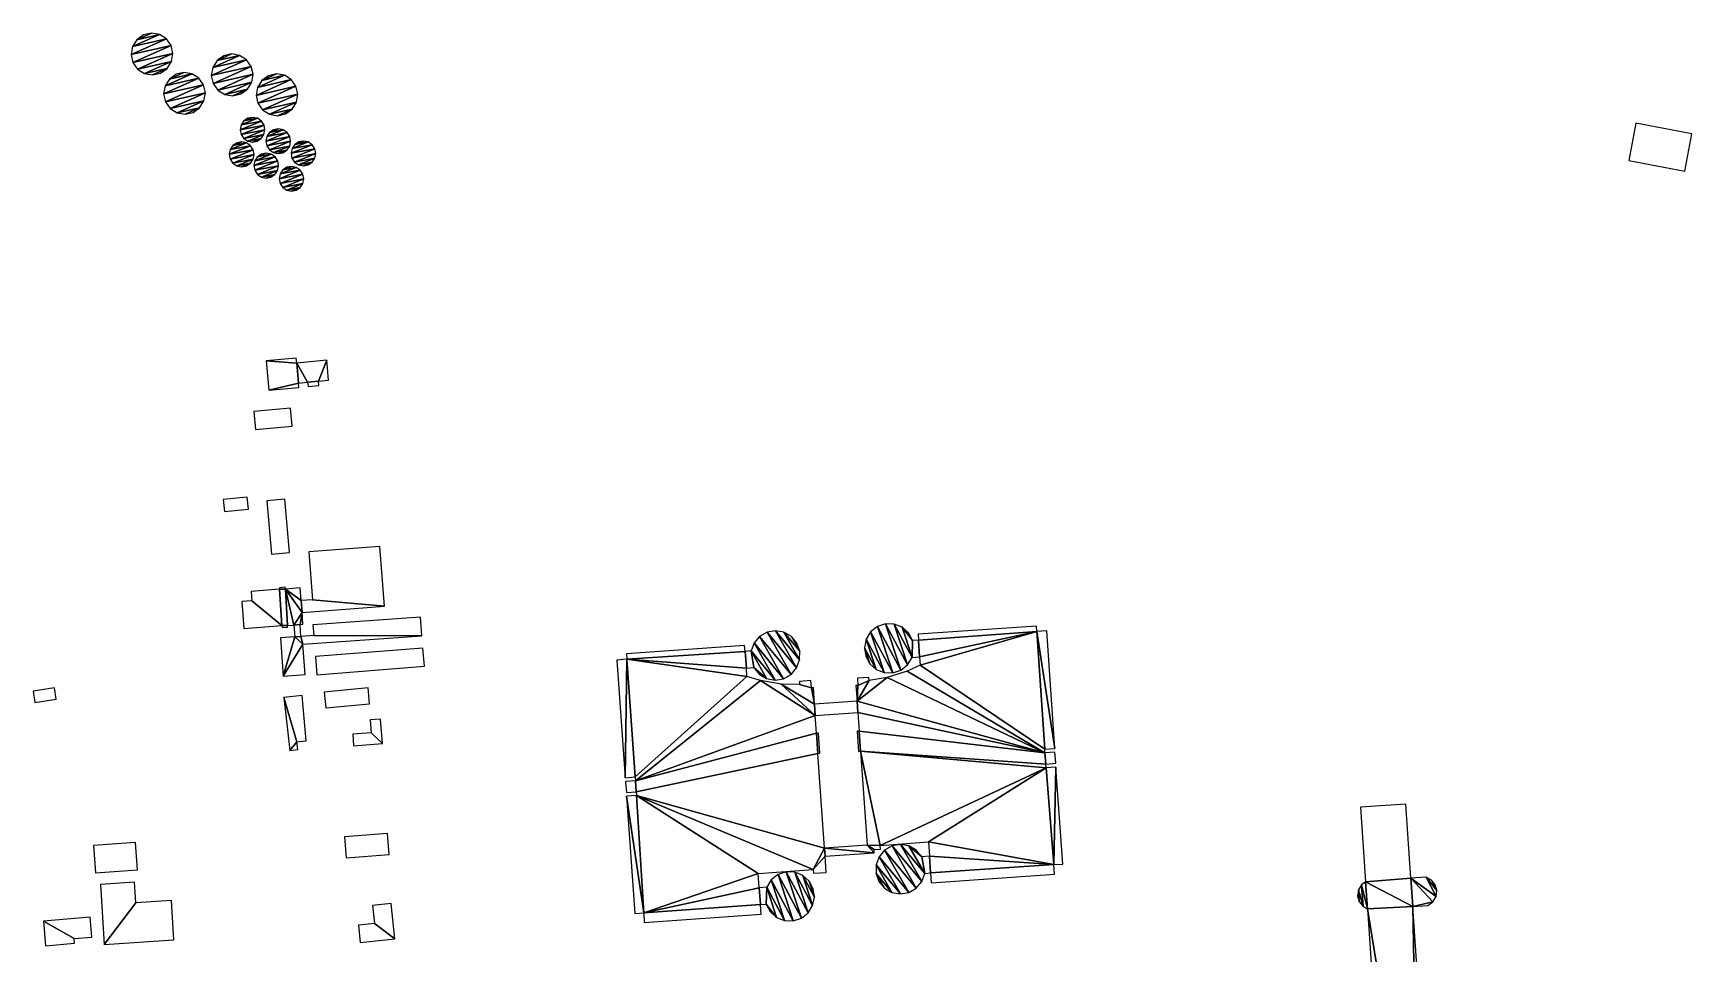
# Model space of a CAD drawing. Extents: x -4152 to 2523, y -9815 to 2776.
# Drawn here: x -4149 to -658, y -319 to 1618 of the extents above; entities that cross this region are included whole.
import ezdxf

# ---------------------------------------------------------------- set-up
doc = ezdxf.new("R2010")
doc.units = 0

msp = doc.modelspace()

# ---------------------------------------------------------------- linework, layer by layer
at = {"layer": 'mg_to_dxf', "color": 40}
for points in [[(-3942.97, 1572.71), (-3942.97, 1572.71), (-3868.84, 1605.77), (-3940.08, 1589.61)], [(-3942.97, 1572.71), (-3942.97, 1572.71), (-3858.94, 1591.78), (-3868.84, 1605.77)], [(-3940.08, 1589.61), (-3940.08, 1589.61), (-3883.34, 1614.91), (-3930.94, 1604.11)], [(-3940.08, 1589.61), (-3940.08, 1589.61), (-3868.84, 1605.77), (-3883.34, 1614.91)], [(-3930.94, 1604.11), (-3930.94, 1604.11), (-3900.23, 1617.8), (-3916.95, 1614.01)], [(-3930.94, 1604.11), (-3930.94, 1604.11), (-3883.34, 1614.91), (-3900.23, 1617.8)], [(-3939.18, 1556), (-3939.18, 1556), (-3858.94, 1591.78), (-3942.97, 1572.71)], [(-3939.18, 1556), (-3939.18, 1556), (-3855.14, 1575.07), (-3858.94, 1591.78)], [(-3929.28, 1542.01), (-3929.28, 1542.01), (-3855.14, 1575.07), (-3939.18, 1556)], [(-3929.28, 1542.01), (-3929.28, 1542.01), (-3858.04, 1558.17), (-3855.14, 1575.07)], [(-3771.27, 1545.87), (-3771.27, 1545.87), (-3714.53, 1571.18), (-3762.13, 1560.38)], [(-3771.27, 1545.87), (-3771.27, 1545.87), (-3700.03, 1562.04), (-3714.53, 1571.18)], [(-3762.13, 1560.38), (-3762.13, 1560.38), (-3731.42, 1574.07), (-3748.14, 1570.28)], [(-3762.13, 1560.38), (-3762.13, 1560.38), (-3714.53, 1571.18), (-3731.42, 1574.07)], [(-3914.77, 1532.87), (-3914.77, 1532.87), (-3858.04, 1558.17), (-3929.28, 1542.01)], [(-3914.77, 1532.87), (-3914.77, 1532.87), (-3867.17, 1543.67), (-3858.04, 1558.17)], [(-3897.88, 1529.98), (-3897.88, 1529.98), (-3867.17, 1543.67), (-3914.77, 1532.87)], [(-3897.88, 1529.98), (-3897.88, 1529.98), (-3881.16, 1533.77), (-3867.17, 1543.67)], [(-3774.16, 1528.98), (-3774.16, 1528.98), (-3700.03, 1562.04), (-3771.27, 1545.87)], [(-3774.16, 1528.98), (-3774.16, 1528.98), (-3690.13, 1548.05), (-3700.03, 1562.04)], [(-3770.37, 1512.26), (-3770.37, 1512.26), (-3690.13, 1548.05), (-3774.16, 1528.98)], [(-3770.37, 1512.26), (-3770.37, 1512.26), (-3686.33, 1531.33), (-3690.13, 1548.05)], [(-3874.53, 1489.96), (-3874.53, 1489.96), (-3800.39, 1523.02), (-3871.63, 1506.85)], [(-3874.53, 1489.96), (-3874.53, 1489.96), (-3790.49, 1509.03), (-3800.39, 1523.02)], [(-3870.73, 1473.24), (-3870.73, 1473.24), (-3790.49, 1509.03), (-3874.53, 1489.96)], [(-3871.63, 1506.85), (-3871.63, 1506.85), (-3814.89, 1532.16), (-3862.5, 1521.35)], [(-3871.63, 1506.85), (-3871.63, 1506.85), (-3800.39, 1523.02), (-3814.89, 1532.16)], [(-3870.73, 1473.24), (-3870.73, 1473.24), (-3786.7, 1492.31), (-3790.49, 1509.03)], [(-3862.5, 1521.35), (-3862.5, 1521.35), (-3831.79, 1535.05), (-3848.5, 1531.26)], [(-3862.5, 1521.35), (-3862.5, 1521.35), (-3814.89, 1532.16), (-3831.79, 1535.05)], [(-3760.47, 1498.27), (-3760.47, 1498.27), (-3686.33, 1531.33), (-3770.37, 1512.26)], [(-3760.47, 1498.27), (-3760.47, 1498.27), (-3689.23, 1514.44), (-3686.33, 1531.33)], [(-3745.96, 1489.14), (-3745.96, 1489.14), (-3689.23, 1514.44), (-3760.47, 1498.27)], [(-3745.96, 1489.14), (-3745.96, 1489.14), (-3698.36, 1499.94), (-3689.23, 1514.44)], [(-3680.02, 1486.99), (-3680.02, 1486.99), (-3605.89, 1520.05), (-3677.13, 1503.88)], [(-3680.02, 1486.99), (-3680.02, 1486.99), (-3595.99, 1506.06), (-3605.89, 1520.05)], [(-3676.23, 1470.27), (-3676.23, 1470.27), (-3595.99, 1506.06), (-3680.02, 1486.99)], [(-3677.13, 1503.88), (-3677.13, 1503.88), (-3620.39, 1529.18), (-3667.99, 1518.38)], [(-3677.13, 1503.88), (-3677.13, 1503.88), (-3605.89, 1520.05), (-3620.39, 1529.18)], [(-3676.23, 1470.27), (-3676.23, 1470.27), (-3592.2, 1489.34), (-3595.99, 1506.06)], [(-3667.99, 1518.38), (-3667.99, 1518.38), (-3637.29, 1532.08), (-3654, 1528.28)], [(-3667.99, 1518.38), (-3667.99, 1518.38), (-3620.39, 1529.18), (-3637.29, 1532.08)], [(-3860.83, 1459.25), (-3860.83, 1459.25), (-3786.7, 1492.31), (-3870.73, 1473.24)], [(-3860.83, 1459.25), (-3860.83, 1459.25), (-3789.59, 1475.42), (-3786.7, 1492.31)], [(-3846.33, 1450.11), (-3846.33, 1450.11), (-3789.59, 1475.42), (-3860.83, 1459.25)], [(-3846.33, 1450.11), (-3846.33, 1450.11), (-3798.73, 1460.92), (-3789.59, 1475.42)], [(-3729.07, 1486.24), (-3729.07, 1486.24), (-3698.36, 1499.94), (-3745.96, 1489.14)], [(-3729.07, 1486.24), (-3729.07, 1486.24), (-3712.35, 1490.04), (-3698.36, 1499.94)], [(-3666.33, 1456.28), (-3666.33, 1456.28), (-3592.2, 1489.34), (-3676.23, 1470.27)], [(-3666.33, 1456.28), (-3666.33, 1456.28), (-3595.09, 1472.45), (-3592.2, 1489.34)], [(-3651.83, 1447.14), (-3651.83, 1447.14), (-3595.09, 1472.45), (-3666.33, 1456.28)], [(-3651.83, 1447.14), (-3651.83, 1447.14), (-3604.23, 1457.94), (-3595.09, 1472.45)], [(-3829.44, 1447.22), (-3829.44, 1447.22), (-3798.73, 1460.92), (-3846.33, 1450.11)], [(-3829.44, 1447.22), (-3829.44, 1447.22), (-3812.72, 1451.01), (-3798.73, 1460.92)], [(-3713.51, 1414.82), (-3713.51, 1414.82), (-3668.88, 1432.99), (-3711.46, 1424.79)], [(-3713.51, 1414.82), (-3713.51, 1414.82), (-3663.28, 1424.5), (-3668.88, 1432.99)], [(-3711.46, 1424.79), (-3711.46, 1424.79), (-3677.31, 1438.7), (-3705.76, 1433.22)], [(-3711.46, 1424.79), (-3711.46, 1424.79), (-3668.88, 1432.99), (-3677.31, 1438.7)], [(-3705.76, 1433.22), (-3705.76, 1433.22), (-3687.28, 1440.74), (-3697.27, 1438.82)], [(-3705.76, 1433.22), (-3705.76, 1433.22), (-3677.31, 1438.7), (-3687.28, 1440.74)], [(-3634.93, 1444.25), (-3634.93, 1444.25), (-3604.23, 1457.94), (-3651.83, 1447.14)], [(-3634.93, 1444.25), (-3634.93, 1444.25), (-3618.22, 1448.04), (-3604.23, 1457.94)], [(-3711.58, 1404.83), (-3711.58, 1404.83), (-3663.28, 1424.5), (-3713.51, 1414.82)], [(-3711.58, 1404.83), (-3711.58, 1404.83), (-3661.36, 1414.51), (-3663.28, 1424.5)], [(-3705.98, 1396.34), (-3705.98, 1396.34), (-3661.36, 1414.51), (-3711.58, 1404.83)], [(-3705.98, 1396.34), (-3705.98, 1396.34), (-3663.4, 1404.54), (-3661.36, 1414.51)], [(-3697.56, 1390.64), (-3697.56, 1390.64), (-3663.4, 1404.54), (-3705.98, 1396.34)], [(-3697.56, 1390.64), (-3697.56, 1390.64), (-3669.11, 1396.12), (-3663.4, 1404.54)], [(-3659.38, 1390.73), (-3659.38, 1390.73), (-3614.75, 1408.9), (-3657.33, 1400.7)], [(-3659.38, 1390.73), (-3659.38, 1390.73), (-3609.15, 1400.41), (-3614.75, 1408.9)], [(-3657.45, 1380.74), (-3657.45, 1380.74), (-3609.15, 1400.41), (-3659.38, 1390.73)], [(-3657.45, 1380.74), (-3657.45, 1380.74), (-3607.22, 1390.42), (-3609.15, 1400.41)], [(-3657.33, 1400.7), (-3657.33, 1400.7), (-3623.18, 1414.6), (-3651.63, 1409.12)], [(-3657.33, 1400.7), (-3657.33, 1400.7), (-3614.75, 1408.9), (-3623.18, 1414.6)], [(-3651.63, 1409.12), (-3651.63, 1409.12), (-3633.14, 1416.65), (-3643.13, 1414.72)], [(-3651.63, 1409.12), (-3651.63, 1409.12), (-3623.18, 1414.6), (-3633.14, 1416.65)], [(-791.15, 1349.79), (-673.2, 1327.68), (-658.46, 1406.31), (-776.28, 1428.4)], [(-3736.34, 1363), (-3736.34, 1363), (-3691.71, 1381.17), (-3734.29, 1372.97)], [(-3736.34, 1363), (-3736.34, 1363), (-3686.11, 1372.68), (-3691.71, 1381.17)], [(-3734.41, 1353.01), (-3734.41, 1353.01), (-3686.11, 1372.68), (-3736.34, 1363)], [(-3734.41, 1353.01), (-3734.41, 1353.01), (-3684.18, 1362.69), (-3686.11, 1372.68)], [(-3728.81, 1344.52), (-3728.81, 1344.52), (-3684.18, 1362.69), (-3734.41, 1353.01)], [(-3734.29, 1372.97), (-3734.29, 1372.97), (-3700.14, 1386.88), (-3728.59, 1381.4)], [(-3734.29, 1372.97), (-3734.29, 1372.97), (-3691.71, 1381.17), (-3700.14, 1386.88)], [(-3728.81, 1344.52), (-3728.81, 1344.52), (-3686.23, 1352.72), (-3684.18, 1362.69)], [(-3728.59, 1381.4), (-3728.59, 1381.4), (-3710.1, 1388.92), (-3720.09, 1387)], [(-3728.59, 1381.4), (-3728.59, 1381.4), (-3700.14, 1386.88), (-3710.1, 1388.92)], [(-3687.59, 1388.59), (-3687.59, 1388.59), (-3669.11, 1396.12), (-3697.56, 1390.64)], [(-3687.59, 1388.59), (-3687.59, 1388.59), (-3677.6, 1390.52), (-3669.11, 1396.12)], [(-3682.7, 1349.28), (-3682.7, 1349.28), (-3648.55, 1363.19), (-3677, 1357.7)], [(-3682.7, 1349.28), (-3682.7, 1349.28), (-3640.12, 1357.48), (-3648.55, 1363.19)], [(-3677, 1357.7), (-3677, 1357.7), (-3658.52, 1365.23), (-3668.51, 1363.31)], [(-3677, 1357.7), (-3677, 1357.7), (-3648.55, 1363.19), (-3658.52, 1365.23)], [(-3651.85, 1372.24), (-3651.85, 1372.24), (-3607.22, 1390.42), (-3657.45, 1380.74)], [(-3651.85, 1372.24), (-3651.85, 1372.24), (-3609.27, 1380.45), (-3607.22, 1390.42)], [(-3643.42, 1366.54), (-3643.42, 1366.54), (-3609.27, 1380.45), (-3651.85, 1372.24)], [(-3643.42, 1366.54), (-3643.42, 1366.54), (-3614.97, 1372.02), (-3609.27, 1380.45)], [(-3633.46, 1364.5), (-3633.46, 1364.5), (-3614.97, 1372.02), (-3643.42, 1366.54)], [(-3633.46, 1364.5), (-3633.46, 1364.5), (-3623.47, 1366.42), (-3614.97, 1372.02)], [(-3606.38, 1365.08), (-3606.38, 1365.08), (-3561.76, 1383.26), (-3604.34, 1375.05)], [(-3606.38, 1365.08), (-3606.38, 1365.08), (-3556.15, 1374.76), (-3561.76, 1383.26)], [(-3604.46, 1355.09), (-3604.46, 1355.09), (-3556.15, 1374.76), (-3606.38, 1365.08)], [(-3604.46, 1355.09), (-3604.46, 1355.09), (-3554.23, 1364.77), (-3556.15, 1374.76)], [(-3598.86, 1346.6), (-3598.86, 1346.6), (-3554.23, 1364.77), (-3604.46, 1355.09)], [(-3604.34, 1375.05), (-3604.34, 1375.05), (-3570.18, 1388.96), (-3598.63, 1383.48)], [(-3604.34, 1375.05), (-3604.34, 1375.05), (-3561.76, 1383.26), (-3570.18, 1388.96)], [(-3598.86, 1346.6), (-3598.86, 1346.6), (-3556.27, 1354.8), (-3554.23, 1364.77)], [(-3598.63, 1383.48), (-3598.63, 1383.48), (-3580.15, 1391), (-3590.14, 1389.08)], [(-3598.63, 1383.48), (-3598.63, 1383.48), (-3570.18, 1388.96), (-3580.15, 1391)], [(-3720.38, 1338.82), (-3720.38, 1338.82), (-3686.23, 1352.72), (-3728.81, 1344.52)], [(-3720.38, 1338.82), (-3720.38, 1338.82), (-3691.93, 1344.3), (-3686.23, 1352.72)], [(-3710.42, 1336.77), (-3710.42, 1336.77), (-3691.93, 1344.3), (-3720.38, 1338.82)], [(-3710.42, 1336.77), (-3710.42, 1336.77), (-3700.43, 1338.7), (-3691.93, 1344.3)], [(-3684.75, 1339.31), (-3684.75, 1339.31), (-3640.12, 1357.48), (-3682.7, 1349.28)], [(-3684.75, 1339.31), (-3684.75, 1339.31), (-3634.52, 1348.99), (-3640.12, 1357.48)], [(-3682.82, 1329.32), (-3682.82, 1329.32), (-3634.52, 1348.99), (-3684.75, 1339.31)], [(-3682.82, 1329.32), (-3682.82, 1329.32), (-3632.6, 1339), (-3634.52, 1348.99)], [(-3677.22, 1320.83), (-3677.22, 1320.83), (-3632.6, 1339), (-3682.82, 1329.32)], [(-3677.22, 1320.83), (-3677.22, 1320.83), (-3634.64, 1329.03), (-3632.6, 1339)], [(-3668.8, 1315.12), (-3668.8, 1315.12), (-3634.64, 1329.03), (-3677.22, 1320.83)], [(-3668.8, 1315.12), (-3668.8, 1315.12), (-3640.34, 1320.61), (-3634.64, 1329.03)], [(-3631.48, 1311.72), (-3631.48, 1311.72), (-3586.86, 1329.89), (-3629.44, 1321.69)], [(-3631.48, 1311.72), (-3631.48, 1311.72), (-3581.26, 1321.4), (-3586.86, 1329.89)], [(-3629.44, 1321.69), (-3629.44, 1321.69), (-3595.28, 1335.6), (-3623.74, 1330.12)], [(-3629.44, 1321.69), (-3629.44, 1321.69), (-3586.86, 1329.89), (-3595.28, 1335.6)], [(-3623.74, 1330.12), (-3623.74, 1330.12), (-3605.25, 1337.64), (-3615.24, 1335.72)], [(-3623.74, 1330.12), (-3623.74, 1330.12), (-3595.28, 1335.6), (-3605.25, 1337.64)], [(-3590.43, 1340.9), (-3590.43, 1340.9), (-3556.27, 1354.8), (-3598.86, 1346.6)], [(-3590.43, 1340.9), (-3590.43, 1340.9), (-3561.98, 1346.38), (-3556.27, 1354.8)], [(-3580.46, 1338.85), (-3580.46, 1338.85), (-3561.98, 1346.38), (-3590.43, 1340.9)], [(-3580.46, 1338.85), (-3580.46, 1338.85), (-3570.47, 1340.78), (-3561.98, 1346.38)], [(-3658.83, 1313.08), (-3658.83, 1313.08), (-3640.34, 1320.61), (-3668.8, 1315.12)], [(-3658.83, 1313.08), (-3658.83, 1313.08), (-3648.84, 1315), (-3640.34, 1320.61)], [(-3629.56, 1301.73), (-3629.56, 1301.73), (-3581.26, 1321.4), (-3631.48, 1311.72)], [(-3629.56, 1301.73), (-3629.56, 1301.73), (-3579.33, 1311.41), (-3581.26, 1321.4)], [(-3623.96, 1293.24), (-3623.96, 1293.24), (-3579.33, 1311.41), (-3629.56, 1301.73)], [(-3623.96, 1293.24), (-3623.96, 1293.24), (-3581.38, 1301.44), (-3579.33, 1311.41)], [(-3615.53, 1287.54), (-3615.53, 1287.54), (-3581.38, 1301.44), (-3623.96, 1293.24)], [(-3615.53, 1287.54), (-3615.53, 1287.54), (-3587.08, 1293.02), (-3581.38, 1301.44)], [(-3605.56, 1285.49), (-3605.56, 1285.49), (-3587.08, 1293.02), (-3615.53, 1287.54)], [(-3605.56, 1285.49), (-3605.56, 1285.49), (-3595.57, 1287.42), (-3587.08, 1293.02)], [(-3594.38, 923.93), (-3595.36, 934.39), (-3659.01, 928.4)], [(-3590.59, 881.74), (-3594.38, 923.93), (-3659.01, 928.4), (-3653.22, 866.81)], [(-3531.3, 929.87), (-3594.38, 923.93), (-3571.42, 883.54), (-3548.71, 885.55)], [(-3594.38, 923.93), (-3590.59, 881.74), (-3571.42, 883.54)], [(-3548.71, 885.55), (-3527.32, 887.56), (-3531.3, 929.87)], [(-3653.22, 866.81), (-3589.74, 872.72), (-3590.59, 881.74)], [(-3571.42, 883.54), (-3570.56, 874.39), (-3547.86, 876.53), (-3548.71, 885.55)], [(-3681.21, 783.9), (-3603.76, 790.96), (-3607.22, 828.95), (-3684.67, 821.89)], [(-3748.91, 636.92), (-3746.52, 611.63), (-3696.07, 616.4), (-3698.49, 641.96)], [(-3647.31, 521.8), (-3609.31, 525.2), (-3619.37, 637.49), (-3657.37, 634.09)], [(-3409.75, 412.33), (-3419.47, 538.04), (-3568.69, 526.5), (-3560.93, 426.11)], [(-3689.06, 423.79), (-3709.8, 422.19), (-3705.44, 365.74), (-3625.58, 371.91)], [(-3625.58, 371.91), (-3630.54, 448.29), (-3690.59, 443.65), (-3689.06, 423.79)], [(-3618.33, 448.38), (-3618.63, 452.25), (-3630.77, 451.32), (-3630.54, 448.29)], [(-3618.33, 448.38), (-3630.54, 448.29), (-3625.58, 371.91), (-3613.96, 371.74)], [(-3584.96, 424.25), (-3587.02, 450.81), (-3618.33, 448.38)], [(-3618.33, 448.38), (-3618.33, 448.38), (-3583.15, 398.92), (-3584.96, 424.25)], [(-3600.34, 372.79), (-3600.34, 372.79), (-3583.15, 398.92), (-3618.33, 448.38)], [(-3613.96, 371.74), (-3600.34, 372.79), (-3618.33, 448.38)], [(-3560.93, 426.11), (-3584.96, 424.25), (-3583.15, 398.92), (-3409.75, 412.33)], [(-3600.34, 372.79), (-3600.34, 372.79), (-3587.42, 373.79), (-3583.15, 398.92)], [(-3587.42, 373.79), (-3581.25, 374.27), (-3583.15, 398.92)], [(-3330.83, 350.17), (-3333.65, 389.61), (-3560.33, 373.4), (-3558.69, 350.44)], [(-3330.83, 350.17), (-3333.65, 389.61), (-3560.33, 373.4), (-3558.69, 350.44)], [(-3625.58, 371.91), (-3625.23, 367.49), (-3613.7, 368.38), (-3613.96, 371.74)], [(-3600.34, 372.79), (-3598.56, 347.82), (-3585.61, 348.51), (-3587.42, 373.79)], [(-3558.69, 350.44), (-3585.61, 348.51), (-3581.56, 332.25), (-3330.83, 350.17)], [(-3558.69, 350.44), (-3585.61, 348.51), (-3581.56, 332.25), (-3330.83, 350.17)], [(-2620.35, 349.01), (-2620.35, 349.01), (-2554.2, 268.76), (-2604.64, 357.9)], [(-2604.64, 357.9), (-2604.64, 357.9), (-2542.47, 282.49), (-2586.82, 360.88)], [(-2604.64, 357.9), (-2604.64, 357.9), (-2554.2, 268.76), (-2542.47, 282.49)], [(-2586.82, 360.88), (-2586.82, 360.88), (-2536.15, 299.41), (-2569.07, 357.59)], [(-2586.82, 360.88), (-2586.82, 360.88), (-2542.47, 282.49), (-2536.15, 299.41)], [(-2569.07, 357.59), (-2569.07, 357.59), (-2535.99, 317.47), (-2553.51, 348.42)], [(-2569.07, 357.59), (-2569.07, 357.59), (-2536.15, 299.41), (-2535.99, 317.47)], [(-2358.08, 272.83), (-2358.08, 272.83), (-2386.66, 358.25), (-2396.09, 342.85)], [(-2339.99, 272.37), (-2339.99, 272.37), (-2372.52, 369.49), (-2386.66, 358.25)], [(-2339.99, 272.37), (-2339.99, 272.37), (-2386.66, 358.25), (-2358.08, 272.83)], [(-2322.9, 278.09), (-2322.9, 278.09), (-2355.4, 375.22), (-2372.52, 369.49)], [(-2322.9, 278.09), (-2322.9, 278.09), (-2372.52, 369.49), (-2339.99, 272.37)], [(-2308.77, 289.33), (-2308.77, 289.33), (-2355.4, 375.22), (-2322.9, 278.09)], [(-2308.77, 289.33), (-2308.77, 289.33), (-2337.34, 374.75), (-2355.4, 375.22)], [(-2299.33, 304.73), (-2299.33, 304.73), (-2337.34, 374.75), (-2308.77, 289.33)], [(-2299.33, 304.73), (-2299.33, 304.73), (-2320.54, 368.13), (-2337.34, 374.75)], [(-2298.4, 340.29), (-2298.4, 340.29), (-2320.54, 368.13), (-2299.33, 304.73)], [(-2298.4, 340.29), (-2298.4, 340.29), (-2307.02, 356.16), (-2320.54, 368.13)], [(-2037.08, 359.13), (-2037.88, 370.64), (-2286.72, 353.24), (-2286.05, 341.04)], [(-2037.08, 359.13), (-2286.05, 341.04), (-2283.83, 305.96)], [(-2037.08, 359.13), (-2283.83, 305.96), (-2282.17, 288.1)], [(-2282.17, 288.1), (-2282.17, 288.1), (-2020.25, 111.53), (-2037.08, 359.13)], [(-2037.08, 359.13), (-2037.08, 359.13), (-1999.32, 112.99), (-2016.14, 360.59)], [(-2020.25, 111.53), (-2020.25, 111.53), (-1999.32, 112.99), (-2037.08, 359.13)], [(-3598.56, 347.82), (-3598.56, 347.82), (-3628.62, 345.67), (-3622.88, 265.37)], [(-3598.56, 347.82), (-3598.56, 347.82), (-3622.88, 265.37), (-3581.56, 332.25)], [(-3581.56, 332.25), (-3581.56, 332.25), (-3622.88, 265.37), (-3577.01, 268.65)], [(-3598.56, 347.82), (-3581.56, 332.25), (-3585.61, 348.51)], [(-3598.56, 347.82), (-3581.56, 332.25), (-3585.61, 348.51)], [(-3555.01, 306.42), (-3551.95, 268.06), (-3325.71, 286.08), (-3328.77, 324.45)], [(-2650.74, 317.38), (-2651.77, 329.55), (-2900.61, 312.15), (-2899.81, 300.64)], [(-2648.06, 282.33), (-2650.74, 317.38), (-2899.81, 300.64)], [(-2648.06, 282.33), (-2632.53, 283.27), (-2638.41, 318.36), (-2650.74, 317.38)], [(-2638.41, 318.36), (-2638.41, 318.36), (-2587.77, 256.88), (-2632.08, 335.27)], [(-2638.41, 318.36), (-2638.41, 318.36), (-2605.49, 260.17), (-2587.77, 256.88)], [(-2632.53, 283.27), (-2632.53, 283.27), (-2605.49, 260.17), (-2638.41, 318.36)], [(-2632.08, 335.27), (-2632.08, 335.27), (-2569.92, 259.86), (-2620.35, 349.01)], [(-2632.08, 335.27), (-2632.08, 335.27), (-2587.77, 256.88), (-2569.92, 259.86)], [(-2620.35, 349.01), (-2620.35, 349.01), (-2569.92, 259.86), (-2554.2, 268.76)], [(-2553.51, 348.42), (-2553.51, 348.42), (-2535.99, 317.47), (-2542.02, 334.49)], [(-2374.88, 279.45), (-2374.88, 279.45), (-2396.09, 342.85), (-2399.69, 325.15)], [(-2388.41, 291.42), (-2388.41, 291.42), (-2399.69, 325.15), (-2397.02, 307.29)], [(-2374.88, 279.45), (-2374.88, 279.45), (-2399.69, 325.15), (-2388.41, 291.42)], [(-2358.08, 272.83), (-2358.08, 272.83), (-2396.09, 342.85), (-2374.88, 279.45)], [(-2286.05, 341.04), (-2298.4, 340.29), (-2299.33, 304.73), (-2283.83, 305.96)], [(-2902.94, 51.65), (-2902.94, 51.65), (-2899.81, 300.64), (-2920.74, 299.18)], [(-2882.01, 53.11), (-2882.01, 53.11), (-2899.81, 300.64), (-2902.94, 51.65)], [(-2647.22, 264.41), (-2647.22, 264.41), (-2899.81, 300.64), (-2882.01, 53.11)], [(-2647.22, 264.41), (-2647.22, 264.41), (-2648.06, 282.33), (-2899.81, 300.64)], [(-2632.53, 283.27), (-2632.53, 283.27), (-2621.05, 269.34), (-2605.49, 260.17)], [(-2019.71, 103.8), (-2020.25, 111.53), (-2282.17, 288.1), (-2309.6, 275.77)], [(-2618.34, 256.02), (-2647.22, 264.41), (-2882.01, 53.11), (-2881.47, 45.38)], [(-2881.47, 45.38), (-2881.47, 45.38), (-2503.09, 182.58), (-2618.34, 256.02)], [(-2503.09, 182.58), (-2503.09, 182.58), (-2574.65, 248.66), (-2618.34, 256.02)], [(-2511.35, 240.66), (-2536.17, 247.72), (-2574.65, 248.66), (-2504.74, 206.62)], [(-2503.09, 182.58), (-2503.09, 182.58), (-2504.74, 206.62), (-2574.65, 248.66)], [(-2511.35, 240.66), (-2512.54, 255.93), (-2536.63, 254.24), (-2536.17, 247.72)], [(-2413.4, 245.67), (-2417.69, 245.8), (-2415.34, 212.81)], [(-2019.71, 103.8), (-2019.71, 103.8), (-2351.83, 262.4), (-2415.34, 212.81)], [(-2415.34, 212.81), (-2415.34, 212.81), (-2351.83, 262.4), (-2389.81, 256.11)], [(-2415.34, 212.81), (-2415.34, 212.81), (-2389.81, 256.11), (-2413.4, 245.67)], [(-2389.81, 256.11), (-2390.26, 262.63), (-2414.35, 260.95), (-2413.4, 245.67)], [(-2019.71, 103.8), (-2309.6, 275.77), (-2351.83, 262.4)], [(-4145.49, 209.94), (-4100.54, 216.66), (-4104.13, 240.71), (-4149.09, 233.99)], [(-3593.99, 126.99), (-3574.75, 129.17), (-3582.87, 224.45), (-3621.51, 220.05)], [(-3621.51, 220.05), (-3608.9, 109.12), (-3593.99, 126.99)], [(-3533.39, 198.41), (-3441.23, 207.07), (-3444.35, 240.35), (-3536.51, 231.69)], [(-2504.74, 206.62), (-2507.12, 241.39), (-2511.35, 240.66)], [(-2415.34, 212.81), (-2504.74, 206.62), (-2503.09, 182.58), (-2413.63, 188.77)], [(-2019.71, 103.8), (-2415.34, 212.81), (-2413.63, 188.77)], [(-3413.82, 123.58), (-3417.89, 175), (-3440.03, 173.25), (-3437.88, 146.18)], [(-2500.51, 145.07), (-2503.09, 182.58), (-2881.47, 45.38)], [(-2019.71, 103.8), (-2413.63, 188.77), (-2410.84, 149.5)], [(-3437.88, 146.18), (-3476.59, 143.11), (-3474.66, 118.76), (-3413.82, 123.58)], [(-2881.47, 45.38), (-2879.83, 22.01), (-2497.55, 102.78), (-2500.51, 145.07)], [(-2497.55, 102.78), (-2493.27, 103.08), (-2496.22, 145.37), (-2500.51, 145.07)], [(-2410.84, 149.5), (-2415.12, 149.2), (-2412.17, 106.91), (-2407.88, 107.21)], [(-2410.84, 149.5), (-2407.88, 107.21), (-2018.08, 80.43), (-2019.71, 103.8)], [(-3608.9, 109.12), (-3592.17, 111.03), (-3593.99, 126.99)], [(-2407.88, 107.21), (-2407.88, 107.21), (-2017.52, 72.41), (-2018.08, 80.43)], [(-2366.76, -90.71), (-2366.76, -90.71), (-2017.52, 72.41), (-2407.88, 107.21)], [(-2407.88, 107.21), (-2394.04, -90.59), (-2366.76, -90.71)], [(-2018.08, 80.43), (-1997.14, 81.89), (-1998.78, 105.26), (-2019.71, 103.8)], [(-2483.55, -96.84), (-2497.55, 102.78), (-2879.83, 22.01), (-2879.27, 14)], [(-2366.76, -90.71), (-2366.76, -90.71), (-2265.08, -83.6), (-2017.52, 72.41)], [(-2265.08, -83.6), (-2265.08, -83.6), (-2001.39, -131.28), (-2017.52, 72.41)], [(-2001.39, -131.28), (-2001.39, -131.28), (-1996.58, 73.88), (-2017.52, 72.41)], [(-2001.39, -131.28), (-2001.39, -131.28), (-1982.35, -129.95), (-1996.58, 73.88)], [(-2881.47, 45.38), (-2902.4, 43.92), (-2900.77, 20.55), (-2879.83, 22.01)], [(-2879.27, 14), (-2879.27, 14), (-2900.21, 12.53), (-2863.9, -232.64)], [(-2863.9, -232.64), (-2863.9, -232.64), (-2900.21, 12.53), (-2882.95, -233.97)], [(-2623.27, -149.69), (-2623.27, -149.69), (-2879.27, 14), (-2863.9, -232.64)], [(-2879.27, 14), (-2879.27, 14), (-2507.74, -141.61), (-2483.55, -96.84)], [(-2879.27, 14), (-2879.27, 14), (-2623.27, -149.69), (-2507.74, -141.61)], [(-1249.83, -159.5), (-1260.38, -3.93), (-1355.7, -10.39), (-1345.06, -167.33)], [(-3490.39, -116.75), (-3400.23, -109.79), (-3403.64, -65.53), (-3493.81, -72.48)], [(-3929.28, -142.13), (-3933.41, -84.48), (-4022.18, -90.84), (-4018.06, -148.48)], [(-2483.55, -96.84), (-2483.55, -96.84), (-2507.74, -141.61), (-2482.42, -113.6)], [(-2483.55, -96.84), (-2483.55, -96.84), (-2379, -106.14), (-2394.04, -90.59)], [(-2482.42, -113.6), (-2482.42, -113.6), (-2379, -106.14), (-2483.55, -96.84)], [(-2394.04, -90.59), (-2394.04, -90.59), (-2379, -106.14), (-2379.46, -99.54)], [(-2394.04, -90.59), (-2379.46, -99.54), (-2366.2, -98.62), (-2366.76, -90.71)], [(-2306.29, -189.63), (-2306.29, -189.63), (-2357.35, -100.85), (-2368.98, -114.66)], [(-2290.63, -180.63), (-2290.63, -180.63), (-2341.69, -91.84), (-2357.35, -100.85)], [(-2290.63, -180.63), (-2290.63, -180.63), (-2357.35, -100.85), (-2306.29, -189.63)], [(-2279, -166.81), (-2279, -166.81), (-2323.9, -88.74), (-2341.69, -91.84)], [(-2279, -166.81), (-2279, -166.81), (-2341.69, -91.84), (-2290.63, -180.63)], [(-2272.8, -149.85), (-2272.8, -149.85), (-2323.9, -88.74), (-2279, -166.81)], [(-2272.8, -149.85), (-2272.8, -149.85), (-2306.12, -91.9), (-2323.9, -88.74)], [(-2278.91, -114.81), (-2278.91, -114.81), (-2306.12, -91.9), (-2272.8, -149.85)], [(-2278.91, -114.81), (-2278.91, -114.81), (-2290.5, -100.96), (-2306.12, -91.9)], [(-2265.08, -83.6), (-2263.12, -113.76), (-2001.39, -131.28)], [(-2507.74, -141.61), (-2507.19, -149.52), (-2480.04, -147.62), (-2482.42, -113.6)], [(-2341.86, -189.57), (-2341.86, -189.57), (-2375.19, -131.62), (-2375.22, -149.68)], [(-2324.08, -192.74), (-2324.08, -192.74), (-2368.98, -114.66), (-2375.19, -131.62)], [(-2324.08, -192.74), (-2324.08, -192.74), (-2375.19, -131.62), (-2341.86, -189.57)], [(-2306.29, -189.63), (-2306.29, -189.63), (-2368.98, -114.66), (-2324.08, -192.74)], [(-2263.12, -113.76), (-2278.91, -114.81), (-2272.8, -149.85), (-2260.47, -148.79)], [(-2263.12, -113.76), (-2260.47, -148.79), (-2001.39, -131.28)], [(-2260.47, -148.79), (-2259.07, -169.57), (-1999.48, -151.42), (-2001.39, -131.28)], [(-3933.13, -211.3), (-3935.78, -168.38), (-4007.7, -172.8), (-3999.92, -299.28)], [(-2863.9, -232.64), (-2621.01, -179.83), (-2623.27, -149.69)], [(-2605.22, -178.68), (-2605.22, -178.68), (-2567.7, -248.96), (-2595.68, -163.35)], [(-2595.68, -163.35), (-2595.68, -163.35), (-2549.65, -249.56), (-2581.47, -152.2)], [(-2595.68, -163.35), (-2595.68, -163.35), (-2567.7, -248.96), (-2549.65, -249.56)], [(-2581.47, -152.2), (-2581.47, -152.2), (-2532.49, -243.95), (-2564.3, -146.59)], [(-2581.47, -152.2), (-2581.47, -152.2), (-2549.65, -249.56), (-2532.49, -243.95)], [(-2564.3, -146.59), (-2564.3, -146.59), (-2518.28, -232.8), (-2546.25, -147.19)], [(-2564.3, -146.59), (-2564.3, -146.59), (-2532.49, -243.95), (-2518.28, -232.8)], [(-2546.25, -147.19), (-2546.25, -147.19), (-2508.73, -217.47), (-2529.5, -153.93)], [(-2546.25, -147.19), (-2546.25, -147.19), (-2518.28, -232.8), (-2508.73, -217.47)], [(-2529.5, -153.93), (-2529.5, -153.93), (-2505.01, -199.8), (-2516.06, -165.99)], [(-2529.5, -153.93), (-2529.5, -153.93), (-2508.73, -217.47), (-2505.01, -199.8)], [(-2516.06, -165.99), (-2516.06, -165.99), (-2505.01, -199.8), (-2507.55, -181.92)], [(-2357.48, -180.51), (-2357.48, -180.51), (-2375.22, -149.68), (-2369.07, -166.66)], [(-2341.86, -189.57), (-2341.86, -189.57), (-2375.22, -149.68), (-2357.48, -180.51)], [(-1350.3, -219.1), (-1350.3, -219.1), (-1353.32, -173.4), (-1359.97, -184.37)], [(-1341.21, -224.08), (-1341.21, -224.08), (-1345.06, -167.33), (-1353.32, -173.4)], [(-1341.21, -224.08), (-1341.21, -224.08), (-1353.32, -173.4), (-1350.3, -219.1)], [(-1245.79, -219.18), (-1245.79, -219.18), (-1249.83, -159.5), (-1345.06, -167.33)], [(-1245.79, -219.18), (-1245.79, -219.18), (-1345.06, -167.33), (-1341.21, -224.08)], [(-1249.83, -159.5), (-1249.83, -159.5), (-1196.69, -198.42), (-1217.82, -157.41)], [(-1249.83, -159.5), (-1249.83, -159.5), (-1203.34, -209.39), (-1196.69, -198.42)], [(-1245.79, -219.18), (-1245.79, -219.18), (-1203.34, -209.39), (-1249.83, -159.5)], [(-1217.82, -157.41), (-1217.82, -157.41), (-1194.92, -185.88), (-1206.36, -163.69)], [(-1217.82, -157.41), (-1217.82, -157.41), (-1196.69, -198.42), (-1194.92, -185.88)], [(-1206.36, -163.69), (-1206.36, -163.69), (-1194.92, -185.88), (-1198.32, -173.68)], [(-3999.92, -299.28), (-3853.07, -289.42), (-3858.16, -206.69), (-3933.13, -211.3)], [(-2863.9, -232.64), (-2618.76, -214.89), (-2621.01, -179.83)], [(-2605.22, -178.68), (-2621.01, -179.83), (-2618.76, -214.89), (-2606.41, -214.23)], [(-2606.41, -214.23), (-2606.41, -214.23), (-2584.46, -242.22), (-2605.22, -178.68)], [(-2605.22, -178.68), (-2605.22, -178.68), (-2584.46, -242.22), (-2567.7, -248.96)], [(-1358.34, -209.1), (-1358.34, -209.1), (-1359.97, -184.37), (-1361.74, -196.91)], [(-1350.3, -219.1), (-1350.3, -219.1), (-1359.97, -184.37), (-1358.34, -209.1)], [(-1245.79, -219.18), (-1245.79, -219.18), (-1213.88, -217.12), (-1203.34, -209.39)], [(-4062.92, -286.78), (-4025.53, -283.52), (-4029.18, -241.68), (-4127.65, -250.27)], [(-3388.08, -287.32), (-3395.65, -212.95), (-3434.66, -216.92), (-3430.78, -255.4)], [(-2863.9, -232.64), (-2863, -252.85), (-2617.26, -235.66), (-2618.76, -214.89)], [(-2606.41, -214.23), (-2606.41, -214.23), (-2597.9, -230.16), (-2584.46, -242.22)], [(-1245.79, -219.18), (-1341.21, -224.08), (-1290.24, -535.19), (-1240.33, -531.81)], [(-1341.21, -224.08), (-1319.98, -537.21), (-1290.24, -535.19)], [(-1240.33, -531.81), (-1224.66, -530.74), (-1245.79, -219.18)], [(-4127.65, -250.27), (-4123.14, -301.92), (-4062.06, -296.59), (-4062.92, -286.78)], [(-3430.78, -255.4), (-3464.77, -258.86), (-3461.11, -294.76), (-3388.08, -287.32)]]:
    msp.add_3dface(points, dxfattribs=at)

doc.saveas('drawing.dxf')
